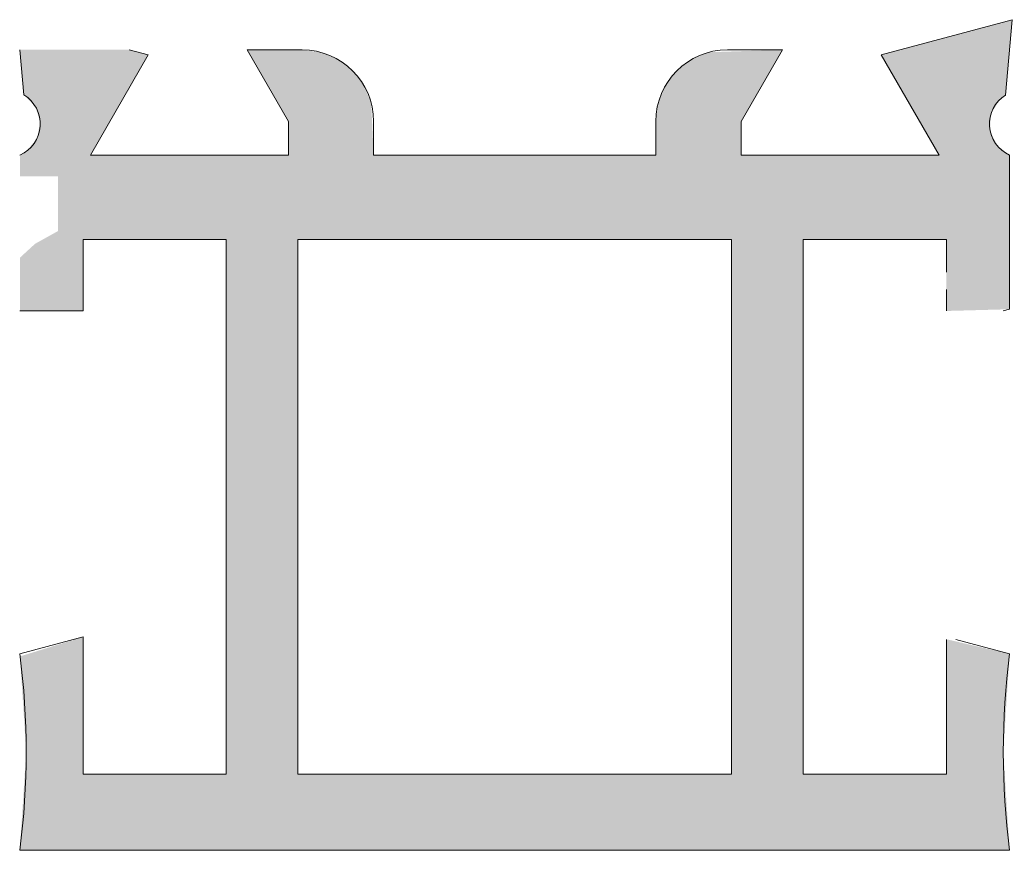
# Model space of a CAD drawing. Header units: metres. Extents: x 0 to 23.6, y 0 to 19.7.
import ezdxf

# ---------------------------------------------------------------- set-up
doc = ezdxf.new("R2010")
doc.units = ezdxf.units.M
doc.layers.add('A-DETL-GENF', color=92, linetype='Continuous', lineweight=18)

# ---------------------------------------------------------------- blocks, each defined once
blk = doc.blocks.new('31 Solarlux p_02 - 31Solarlux p_02-4735817-00_0 Basismaterialen')
at = {"layer": 'A-DETL-GENF'}
h = blk.add_hatch(color=256, dxfattribs=at)
h.paths.add_polyline_path([(0, 0), (23.5, 0), (23.35, 2.329), (23.5, 4.659), (22.03, 5), (22, 5), (22, 1.8), (18.6, 1.8), (18.6, 14.5), (22, 14.5), (22, 12.8), (23.5, 12.841), (23.5, 16.5), (23.195, 16.737), (23.035, 17.088), (23.055, 17.473), (23.252, 17.805), (23.404, 17.926), (23.56, 19.711), (20.451, 18.878), (21.824, 16.5), (17.123, 16.5), (17.123, 17.3), (18.105, 19), (16.36, 18.942), (15.95, 18.772), (15.598, 18.502), (15.328, 18.15), (15.158, 17.74), (15.1, 17.3), (15.1, 16.5), (8.4, 16.5), (8.342, 17.74), (8.172, 18.15), (7.902, 18.502), (7.55, 18.772), (7.14, 18.942), (6.7, 19), (5.395, 19), (6.377, 17.3), (6.377, 16.5), (1.676, 16.5), (3.049, 18.878), (2.593, 19), (0.002, 19), (0.095, 17.93), (0.369, 17.655), (0.482, 17.284), (0.41, 16.903), (0.168, 16.6), (0, 16.5), (0, 16), (0.909, 16), (0.909, 14.699), (0.363, 14.396), (0, 14.063), (0, 12.8), (1.5, 12.8), (1.5, 14.5), (4.9, 14.5), (4.9, 1.8), (1.5, 1.8), (1.5, 5.061), (0.004, 4.6), (0.15, 2.329), (0.097, 1.5)])
h.paths.add_polyline_path([(6.6, 14.5), (16.9, 14.5), (16.9, 1.8), (6.6, 1.8)])
for p, q in [((23.56, 19.711), (20.451, 18.878)), ((23.404, 17.926), (23.56, 19.711)), ((0.002, 19), (0.095, 17.93)), ((1.676, 16.5), (3.049, 18.878)), ((3.049, 18.878), (2.593, 19)), ((6.7, 19), (5.395, 19)), ((5.395, 19), (6.377, 17.3)), ((18.105, 19), (16.8, 19)), ((17.123, 17.3), (18.105, 19)), ((20.451, 18.878), (21.824, 16.5)), ((6.377, 17.3), (6.377, 16.5)), ((8.4, 16.5), (8.4, 17.3)), ((15.1, 17.3), (15.1, 16.5)), ((17.123, 16.5), (17.123, 17.3)), ((6.377, 16.5), (1.676, 16.5)), ((15.1, 16.5), (8.4, 16.5)), ((21.824, 16.5), (17.123, 16.5)), ((23.5, 12.841), (23.5, 16.5)), ((1.5, 14.5), (4.9, 14.5)), ((1.5, 12.8), (1.5, 14.5)), ((4.9, 14.5), (4.9, 1.8)), ((6.6, 1.8), (6.6, 14.5)), ((6.6, 14.5), (16.9, 14.5)), ((16.9, 14.5), (16.9, 1.8)), ((18.6, 1.8), (18.6, 14.5)), ((18.6, 14.5), (22, 14.5)), ((22, 14.5), (22, 13.72)), ((22, 13.307), (22, 12.8)), ((0, 12.8), (1.5, 12.8)), ((23.346, 12.8), (23.5, 12.841)), ((1.5, 5.061), (0, 4.659)), ((1.5, 1.8), (1.5, 5.061)), ((22, 5), (22, 1.8)), ((23.5, 4.659), (22.226, 5)), ((4.9, 1.8), (1.5, 1.8)), ((16.9, 1.8), (6.6, 1.8)), ((22, 1.8), (18.6, 1.8)), ((0, 0), (23.5, 0))]:
    blk.add_line(p, q, dxfattribs=at)
for centre, radius, start, end in [((6.7, 17.3), 1.7, 0, 90), ((16.8, 17.3), 1.7, 90, 180), ((-0.325, 17.24), 0.808, 293.7016, 58.666), ((23.828, 17.238), 0.808, 121.6616, 246.0202), ((-18.011, 2.329), 18.161, 352.631, 7.369), ((41.511, 2.329), 18.161, 172.631, 187.369)]:
    blk.add_arc(centre, radius, start, end, dxfattribs=at)

msp = doc.modelspace()

# ---------------------------------------------------------------- block references
msp.add_blockref('31 Solarlux p_02 - 31Solarlux p_02-4735817-00_0 Basismaterialen', (0, 0))

doc.saveas('drawing.dxf')
